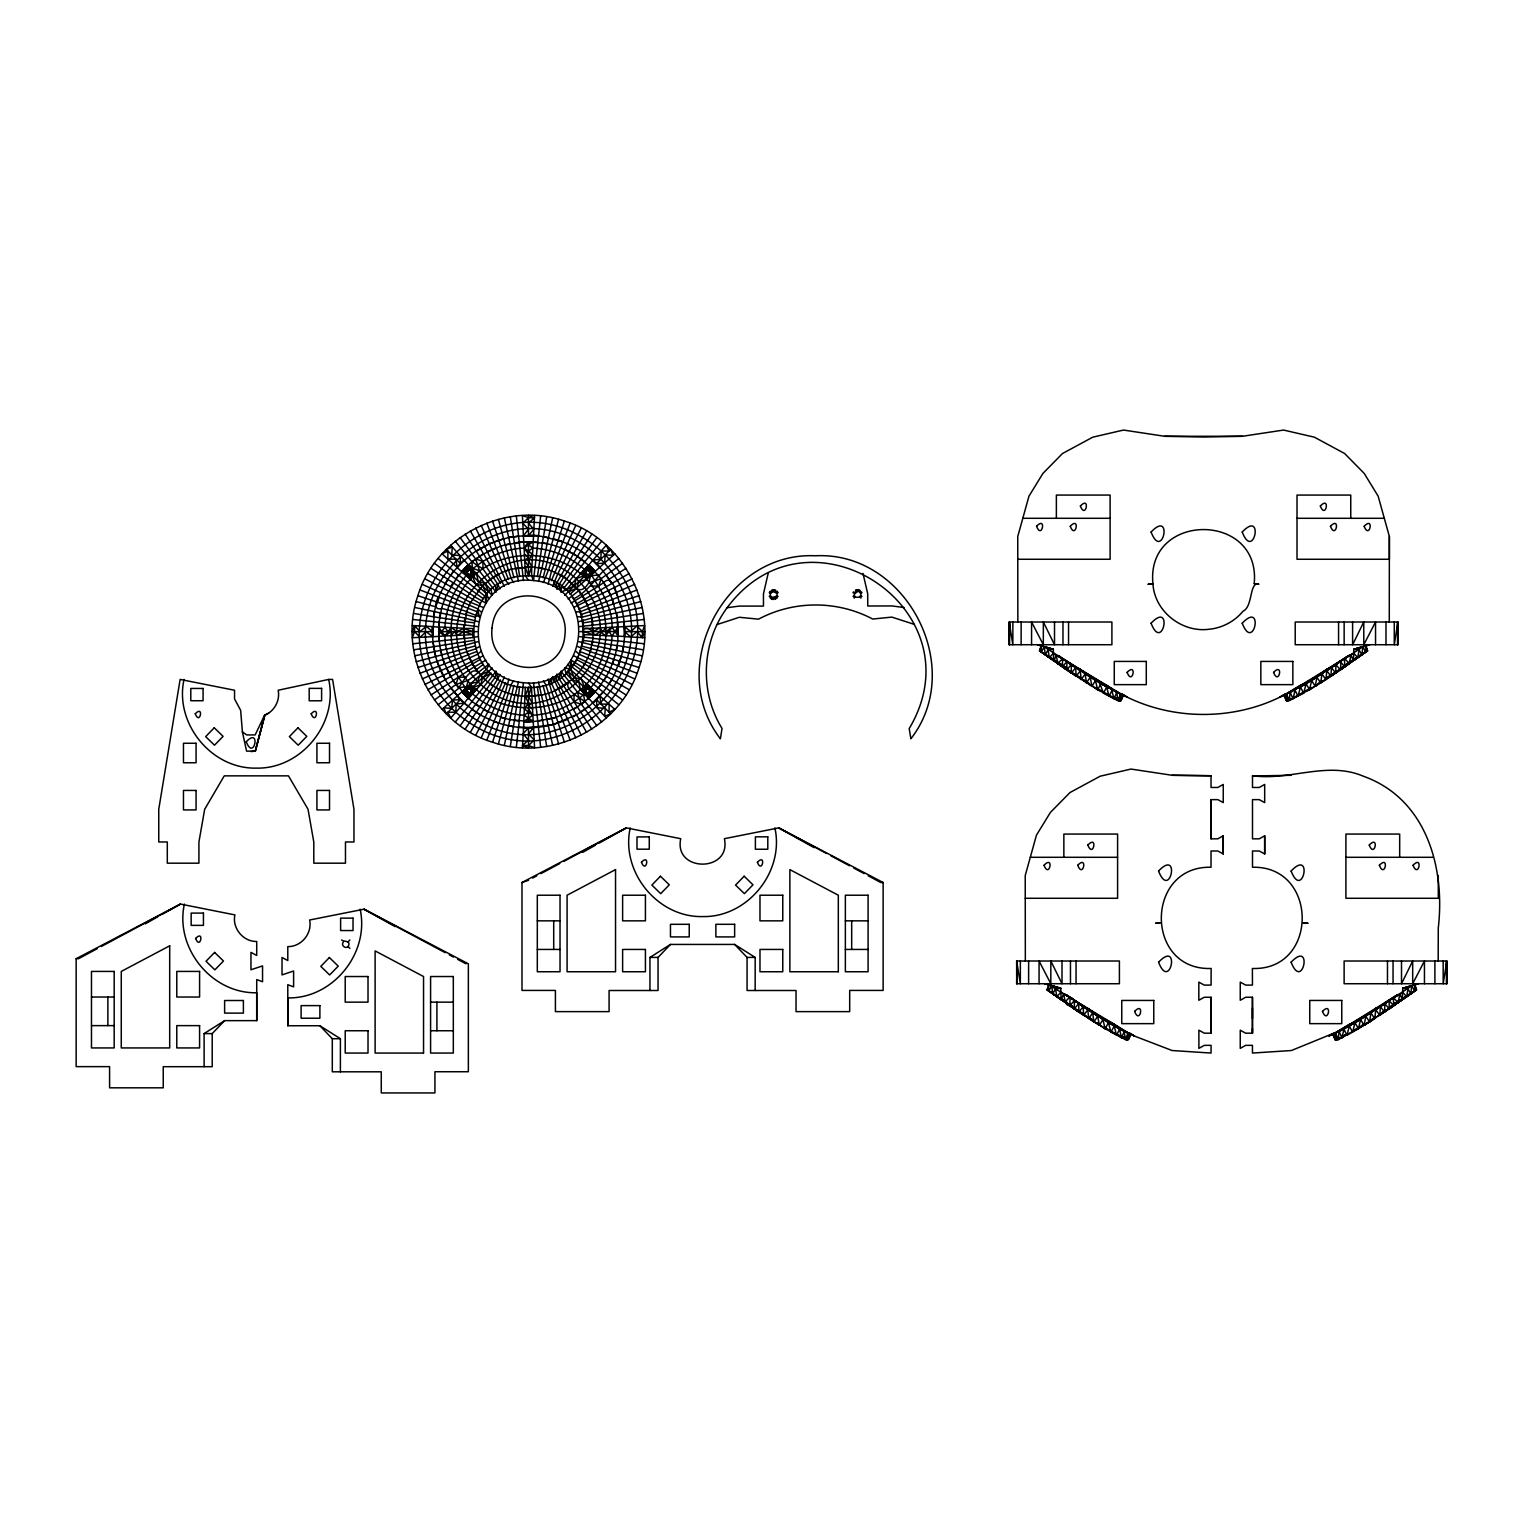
<?xml version="1.0" encoding="UTF-8"?>
<svg xmlns="http://www.w3.org/2000/svg" width="1523" height="1523" viewBox="0 0 1523 1523"><rect width="100%" height="100%" fill="white"/><g stroke="black" fill="none" stroke-linecap="round" stroke-linejoin="round"><path stroke-width="1.5" d="M76.15 958.69L76.15 1066.633L109.58 1066.633L109.599 1087.822L163.247 1087.822L163.247 1066.69L212.211 1066.69L212.211 1033.603L224.623 1020.638L256.721 1020.638L256.721 979.594L262.546 981.764L262.546 965.906L250.952 969.77L250.952 952.37L256.721 955.454L256.721 941.481C243.204 941.804 231.953 928.097 234.904 914.904L180.495 904.072L76.15 958.69L78.549 958.69L97.282 948.658M287.79 1025.74L287.79 984.715L293.615 986.866L293.615 971.008L282.022 974.891L282.022 957.472L287.79 960.575L287.79 946.602C301.326 946.925 312.558 933.218 309.607 920.006L364.016 909.193L468.361 963.812L468.361 1071.735L434.931 1071.735L434.931 1092.943L381.264 1092.943L381.264 1071.811L332.3 1071.811L332.3 1038.724L319.887 1025.74L287.79 1025.74L287.79 997.889C332.852 998.898 369.88 953.036 360.113 909.193M340.391 1071.811L340.41 1038.724L319.887 1025.74M734.657 944.431L747.07 957.415L747.07 990.502L796.034 990.502L796.034 1011.634L849.682 1011.634L849.701 990.426L883.131 990.426L883.131 882.502L778.767 827.884L724.377 838.697C731.706 872.584 673.413 872.584 680.743 838.697L626.334 827.884L521.989 882.502L521.989 990.426L555.419 990.426L555.419 1011.634L609.086 1011.634L609.086 990.502L658.05 990.502L658.05 957.415L670.463 944.431L734.657 944.431L755.18 957.415L755.161 990.502M523.455 682.704C456.786 677.468 467.104 572.705 533.507 580.549C600.195 585.803 589.877 690.566 523.455 682.704L521.894 696.201L515.002 695.097L509.786 719.598L528.5 721.483L528.5 687.482C455.815 689.196 455.624 574.095 528.481 575.884C601.338 574.114 601.185 689.1 528.5 687.482M513.974 577.674L511.652 569.145L531.698 566.784L531.622 575.961L533.507 580.549L537.886 542.207L523.779 541.826L525.054 567.013L528.481 575.884L528.481 541.712L547.176 543.673L541.979 568.155L548.527 569.926L564.405 521.056C623.973 538.78 659.726 608.953 639.051 667.55C621.327 727.118 551.174 762.871 492.557 742.196C433.008 724.472 397.236 654.319 417.911 595.702C435.635 536.153 505.807 500.382 564.405 521.056M1012.852 622.012L1012.852 644.724L1009.178 622.012L1111.904 622.012L1111.904 644.724L1009.178 644.724L1009.178 622.012M1020.353 961.013L1020.334 983.725L1016.66 961.013L1119.405 961.013L1119.405 983.725L1016.679 983.725L1016.66 961.013M1021.133 644.724L1021.152 622.012M1028.615 983.725L1028.634 961.013M1031.566 644.724L1031.585 622.012L1043.331 644.724L1043.35 622.012L1054.506 644.724L1054.525 622.012M1039.067 983.725L1039.067 961.013L1050.813 983.725L1050.832 961.013L1062.007 983.725L1062.007 961.013M1211.052 1018.582L1211.071 997.26L1204.217 997.26L1198.829 1000.287L1198.829 982.107L1204.217 985.095L1211.071 985.095L1211.147 968.476C1144.554 970.76 1144.934 865.616 1211.032 867.253L1211.032 850.995L1217.848 850.995L1223.255 853.984L1223.255 835.803L1217.848 838.83L1211.032 838.83L1211.032 799.632L1217.848 799.632L1223.255 802.602L1223.255 784.44L1217.848 787.467L1211.032 787.467L1211.032 775.74L1172.12 775.283L1131.018 769.058L1100.196 776.197L1069.965 792.55L1050.375 812.463L1036.44 835.194L1025.226 875.535L1025.341 961.013M1211.032 775.74L1172.12 775.283M1438.188 961.013L1438.283 927.907C1445.346 867.158 1426.137 798.604 1363.313 776.197C1327.047 760.739 1289.943 781.013 1252.496 775.74L1252.496 787.467L1259.274 787.467L1264.68 784.44L1264.68 802.602L1259.274 799.632L1252.496 799.632L1252.496 838.83L1259.274 838.83L1264.68 835.803L1264.68 853.984L1259.274 850.995L1252.496 850.995L1252.496 867.253C1318.594 865.597 1318.956 970.779 1252.382 968.476L1252.458 985.095L1245.643 985.095L1240.255 982.126L1240.255 1000.287L1245.643 997.26L1252.458 997.26L1252.477 1007.807L1252.439 1033.184L1245.643 1033.184L1240.255 1030.195L1240.255 1048.376L1245.643 1045.349L1252.439 1045.349L1252.477 1053.059L1291.39 1050.527L1333.558 1033.317L1336.242 1040.171L1338.317 1039.543L1369.596 1021.933L1401.198 1000.325L1390.823 1006.722L1395.201 1003.01L1393.678 1003.924M1344.143 644.724L1344.143 622.012M1017.84 622.012L1017.745 536.534L1028.958 496.193L1042.893 473.463L1062.483 453.53L1092.714 437.196L1123.517 430.057L1164.638 436.282L1203.57 437.006L1242.482 436.282L1283.603 430.057L1314.406 437.196L1344.657 453.53L1364.246 473.463L1378.163 496.193L1389.376 536.534L1389.281 622.012M1393.05 983.725L1393.05 961.013M1397.524 644.724L1397.543 622.012L1397.943 644.724L1295.216 644.724L1295.216 622.012L1397.943 622.012L1397.943 644.724M1446.431 983.725L1446.45 961.013L1446.85 983.725L1344.124 983.725L1344.124 961.013L1446.85 961.013L1446.85 983.725M1211.052 1028.672L1211.071 997.26M1252.477 1028.482L1252.439 1033.184L1252.477 1007.807M525.359 687.292L523.779 721.426C527.567 724.739 575.77 712.669 547.233 719.408M435.559 606.935C445.801 582.548 427.202 611.999 441.575 608.534L442.965 603.85L466.78 611.58L463.601 631.645L457.414 635.358L438.681 636.328L439.005 622.412L441.632 608.362L474.643 617.005M613.826 603.793L612.246 599.358L617.31 617.557L617.919 641.031L593.018 638.404L591.762 618.091L578.816 621.612M1068.899 670.234L1054.83 661.306L1066.785 669.892L1066.919 661.572L1044.226 646.78L1037.391 644.724L1053.307 649.293L1053.611 660.62L1097.55 689.71L1119.786 701.17L1123.403 694.926L1122.47 694.317L1119.786 701.17L1103.623 692.089M1009.178 644.724L1009.578 622.012L1009.597 644.724M1016.679 983.725L1017.059 961.013L1017.078 983.725M1303.517 692.089L1287.335 701.17L1284.65 694.317L1283.718 694.926L1287.335 701.17L1309.571 689.71L1335.728 673.052L1335.88 664.599L1362.895 646.78L1369.748 644.724L1353.814 649.293L1353.509 660.62L1340.335 669.892L1335.88 664.599L1306.125 683.808L1279.91 697.153C1232.678 720.208 1174.442 720.208 1127.21 697.153L1123.327 694.907L1121.347 699.628L1123.327 694.907M1401.921 999.945L1410.774 993.758L1407.975 988.922L1402.721 988.294L1414.886 984.848L1416.542 989.874L1378.182 1015.86L1390.213 1007.902L1384.635 1012.072L1384.788 1003.6L1411.802 985.8L1418.655 983.725L1402.721 988.294L1402.416 999.621L1389.243 1008.892L1384.788 1003.6L1355.032 1022.809L1328.818 1036.154L1333.558 1033.317M1254.19 583.728C1261.406 511.519 1145.715 511.519 1152.93 583.728C1154.453 611.427 1182.076 633.016 1209.281 629.227C1222.36 627.952 1234.753 621.308 1243.092 611.161C1253.067 606.763 1249.203 581.12 1258.893 584.223L1254.229 583.785M412.866 643.772L439.233 641.069L438.681 626.924L463.696 628.238L463.563 631.645L463.963 624.849L439.062 622.241L438.871 636.386L412.39 637.718L414.542 631.645L414.694 625.667L412.39 625.553M438.148 704.787L458.785 688.263L453.245 680.648L448.029 684.036C436.682 667.302 431.732 646.685 432.475 626.6L414.694 625.667L412.238 631.645L432.342 631.645L432.646 636.709L434.436 611.637L433.465 616.777L464.401 621.479L465.029 618.148L414.77 607.468M451.055 631.645C451.132 530.118 605.83 530.099 605.926 631.626C605.849 733.134 451.151 733.153 451.055 631.645L444.925 636.005C444.64 657.46 458.214 677.145 468.837 692.984C474.738 691.556 468.627 687.178 465.943 688.548L461.659 691.804L472.073 701.57L455.32 721.978M438.871 636.386L439.062 641.031L472.949 637.547L472.834 628.504L463.639 628.428L465.2 645.162L478.146 641.64M575.77 525.416L564.881 549.422L577.274 556.162L592.066 568.041L595.322 571.449L591.038 574.704C587.954 576.436 582.281 570.839 588.544 570.402C598.463 586.869 612.627 605.64 612.056 627.248L605.811 635.681L599.662 631.626C590.715 640.498 595.569 626.505 584.261 628.599L593.285 628.238L593.285 635.015L618.281 636.328L617.729 622.184M644.591 637.718L642.268 637.585L642.42 631.626L644.591 625.553L593.285 628.238M434.436 563.301L455.682 578.949L468.322 564.805L468.475 570.383L467.142 572.838L468.875 574.552L470.893 573.962L471.159 571.201L467.77 568.726L468.322 564.805C475.062 567.317 474.567 579.578 466.305 575.637C461.526 566.575 475.671 567.698 479.764 571.449L495.927 591.952L498.078 584.756L465.162 534.135M468.437 692.851L468.322 698.448L476.68 689.177L471.292 689.957L476.68 689.177L468.322 698.448L467.047 694.164L468.056 692.641L464.896 695.211L465.943 693.06L467.713 692.375L466.438 693.669L468.322 698.448L470.112 692.851L470.797 694.545L464.325 703.131L456.119 704.007L446.277 713.83L443.821 707.871L461.85 691.842L468.494 698.505L453.073 680.61L474.072 666.96L485.247 679.886L491.053 673.09L482.791 677.564L480.259 675.051L461.659 691.804L468.494 694.774L472.492 693.822C476.547 684.703 463.068 686.511 458.594 688.225C461.755 682.894 471.997 665.437 478.241 672.5L488.826 664.18C487.55 671.814 477.67 673.509 478.165 681.961L470.816 689.234L476.68 689.177L485.247 679.886M552.678 586.374L557.761 573.771C570.858 576.094 577.046 601.585 588.659 582.909L591.628 571.658L588.659 564.805L586.869 570.402L586.184 568.707L592.637 560.121L600.862 559.265C694.64 656.013 552.868 797.785 456.119 704.007C362.341 607.239 504.094 465.467 600.862 559.265L601.109 550.983C493.433 457.033 351.185 615.025 455.872 712.288C563.529 806.219 705.796 648.227 601.109 550.983L609.048 551.059L606.268 545.234L592.828 560.178L588.811 556.866L563.719 588.278M622.545 699.952L606.268 688.149L611.808 679.525L606.401 676.402L598.425 688.034L588.659 698.448L589.23 689.31L586.812 688.834L585.441 690.852L586.431 692.66L588.506 692.87L588.659 698.448L571.906 679.848L578.949 672.271L571.829 666.846L571.163 660.144L603.908 680.61L608.648 672.271L632.064 684.417M488.826 599.072L482.601 585.746L472.187 575.237L470.893 573.962L470.95 579.825L470.169 574.438L470.95 579.825L456.976 567.47L456.119 559.265L447.838 559.017L442.089 553.839L447.914 551.059L460.498 563.643L471.978 553.839L460.155 537.581M472.092 687.939L470.474 688.948L470.95 683.446L468.437 688.758L467.732 687.063L470.95 683.446L478.165 681.961L482.601 677.507L487.836 682.095L495.927 671.3L497.964 678.401L493.338 686.092L487.646 682.057L471.902 701.513L487.836 711.793L475.709 735.209M569.316 581.196L574.361 585.746L586.488 574.304L586.031 579.825L588.544 574.514L589.23 576.208L586.031 579.825L578.816 581.31C512.775 515.383 412.238 615.92 478.165 681.961C544.187 747.869 644.743 647.332 578.816 581.31L576.703 588.221L570.04 594.294M568.155 664.18L574.361 677.507L586.088 689.31L586.031 683.446C598.482 691.404 586.793 699.362 577.217 691.804L561.035 671.3L558.903 678.496L563.834 686.054L551.745 692.204L570.154 740.159M432.342 629.951L432.475 626.6L438.643 627.114M1068.346 1003.79L1046.967 989.874L1048.643 984.848L1055.534 988.922L1060.789 988.294L1044.873 983.725L1060.789 988.294L1061.093 999.621L1105.032 1028.71L1127.287 1040.171L1130.904 1033.946L1129.952 1033.317L1127.287 1040.171L1110.914 1032.118L1109.544 1030.195L1114.208 1032.861M482.601 677.507L480.868 684.512L470.112 688.758L470.95 683.446L468.837 688.624L468.494 686.816M571.163 603.127L598.672 586.05L601.242 578.778L588.468 564.747L592.066 568.041L590.524 569.602L587.707 568.403L584.47 569.45L584.375 574.704L588.487 576.436L588.125 574.628L586.031 579.825L586.869 574.514L576.113 578.74L565.928 590.182L561.035 591.952L558.998 584.87L563.643 577.16L566.632 579.14L596.826 537.581M522.408 747.717L523.969 721.483L533.24 721.255L534.573 747.717L528.5 745.566L522.522 745.413L528.5 740.159L523.131 733.839L528.5 727.785L553.363 724.51L576.608 714.706L572.134 717.295L581.272 735.209M525.092 566.842L531.889 566.842L534.573 515.536M583.119 619.956L583.918 637.661L579.425 654.471L610.628 668.197L615.387 654.719L621.403 656.337L614.15 675.279M1367.635 650.854L1347.855 663.057L1330.95 676.288L1331.426 667.664L1338.222 662.6L1348.731 655.575L1353.985 653.5L1357.755 657.612L1367.635 650.854L1365.979 645.828L1353.814 649.293L1359.068 649.921L1361.867 654.757L1315.244 686.302L1311.608 680.514L1327.713 668.806L1348.731 655.575L1311.608 680.514L1309.571 689.71L1305.059 691.195L1311.417 687.501L1309.571 689.71L1306.125 683.808L1307.914 681.676L1341.401 660.563M1389.452 1007.826L1379.857 1015.289L1380.333 1006.665L1387.129 1001.601L1402.892 992.52L1406.662 996.632L1390.823 1006.722L1395.982 1002.515M495.927 671.3L495.565 676.745L460.155 725.69M561.035 591.952L561.397 586.507L566.632 579.14M1126.639 1038.914L1121.67 1036.097L1121.461 1037.81L1115.769 1033.755L1116.549 1035.24L1119.633 1029.129L1113.066 1023.589L1055.534 988.922L1052.736 993.758L1061.607 999.945L1046.967 989.874M463.696 628.238L457.319 631.645L451.17 627.571L444.925 636.005L441.689 631.645L444.925 627.248C445.877 607.506 454.292 588.316 467.751 573.962M618.11 626.886L612.056 636.005C611.104 655.747 602.689 674.956 589.23 689.31M569.374 681.866C562.292 688.129 579.749 698.353 585.079 701.513C583.366 697.039 581.558 683.58 590.677 687.615L595.36 691.613L588.697 698.276L577.503 706.862L560.769 715.391L569.355 711.565L565.109 713.602L575.77 737.836M184.036 679.429C174.25 723.273 211.297 769.134 256.359 768.125C301.421 769.134 338.449 723.273 328.682 679.429L332.585 679.429L353.964 809.284L353.964 841.972L345.474 841.972L345.474 863.179L313.795 863.179L313.795 842.048L308.046 809.284L288.456 775.854L224.262 775.854L204.672 809.284L198.923 842.048L198.923 863.179L167.302 863.179L167.302 841.972L158.754 841.972L158.754 809.284L180.133 679.429L234.542 690.243L234.542 698.924L240.634 710.327L242.404 731.897L246.574 751.144L255.312 751.144L264.869 715.144C274.445 711.26 280.27 700.371 278.176 690.243L328.682 679.429M184.397 904.072C174.631 947.915 211.659 993.777 256.721 992.768L256.721 1020.638M630.236 827.884C620.451 871.727 657.479 917.588 702.56 916.579C747.622 917.588 784.65 871.727 774.883 827.884M1335.728 673.052L1352.291 661.306L1335.728 673.052L1331.426 667.664L1338.622 662.524L1333.406 665.684L1326.8 670.786L1325.924 679.582L1320.688 682.932L1316.881 677.221L1327.713 668.806L1333.958 665.798M1384.635 1012.072L1380.333 1006.665L1387.529 1001.525L1355.032 1022.809L1358.478 1028.71L1374.831 1018.582L1375.707 1009.806L1393.583 997.394L1360.515 1019.515L1358.478 1028.71L1346.96 1035.24L1343.895 1029.129L1344.657 1027.701L1397.638 994.576L1393.355 997.584L1393.716 1005.789L1389.243 1008.892L1389.128 1000.592L1390.309 999.564M558.903 678.496L556.999 674.308L556.409 680.019L586.622 732.316M1284.65 694.317L1279.91 697.153L1283.794 694.907L1286.326 700.847L1284.803 694.774L1313.987 678.097L1306.125 683.808L1303.688 693.098L1289.41 700.542L1290.076 691.861L1327.713 668.806L1319.794 674.613M1345.19 1034.65L1338.317 1039.543L1338.984 1030.881L1382.865 1004.799M537.695 542.15L538.361 535.963C534.611 533.202 488.502 540.341 518.391 536.191M514.603 720.493L519.267 721.102L516.335 747.241M519.096 721.064L521.704 696.163L538.685 695.535L537.295 686.797M534.44 517.839L528.481 515.364L528.481 535.487L533.85 529.414L528.481 523.093L534.44 517.839L528.481 517.687L522.808 523.246L528.481 529.281L523.417 535.791L538.533 536.001L540.646 516.011M1122.47 694.317L1127.21 697.153L1100.996 683.808L1062.464 658.393L1120.509 694.298L1119.786 701.17L1116.054 698.448M1069.774 1004.247L1072.687 1006.722L1056.848 996.632L1060.617 992.52L1065.872 994.576L1100.634 1017.097L1113.066 1023.589L1127.991 1033.298L1127.287 1040.171L1121.67 1036.097M508.853 679.049L505.427 692.261L486.827 740.159M548.128 584.223L551.554 571.011L560.711 547.671L551.573 544.72L558.579 519.343M498.402 743.928L511.69 694.298L518.524 695.764L519.571 686.683M537.41 576.57L543.349 536.61L562.939 541.864L570.154 523.093M528.5 721.483L533.24 721.255L524.102 715.201C505.122 714.23 486.599 706.558 472.492 693.822L471.083 692.032L472.968 692.356L471.407 691.233L473.177 691.594L476.68 689.177L471.445 690.795L473.177 691.594M483.229 607.449L470.626 602.366L482.601 585.746L496.041 575.447L483.533 553.744L471.902 561.74L461.621 571.639L464.896 568.041L467.751 570.858L468.322 564.805L470.874 568.726L470.169 570.383L471.559 569.088L470.55 570.592C485.513 557.856 504.17 548.813 524.102 548.071L528.481 544.834L532.86 548.071C551.84 549.041 570.364 556.714 584.47 569.45L576.113 578.74L574.361 585.746M1353.814 649.293L1362.895 646.78L1361.867 654.757L1341.915 667.721L1344.828 665.246M1402.721 988.294L1411.802 985.8L1410.774 993.758L1398.095 1002.686L1393.355 997.584L1399.904 994.005L1402.416 999.621L1416.542 989.874M639.051 667.55L590.201 651.673L593.056 638.232L579.559 636.652M582.338 646.247L615.349 654.909L617.957 640.84L644.115 643.772M640.783 661.724L621.365 656.508C626.258 638.442 625.553 619.176 619.747 601.871L581.615 614.321M474.015 596.483L485.818 603.127L487.036 594.198L461.659 571.468L466.457 569.583L467.466 571.201L465.943 570.192L461.659 571.468L465.562 573.943L467.466 573.619L465.943 574.628M571.163 660.144L569.945 669.073L565.814 673.185L571.944 679.658L554.924 690.719L565.109 713.602M1320.688 682.932L1321.945 673.985L1325.924 679.582L1338.336 671.129M1365.788 1016.241L1369.596 1021.933L1370.852 1012.985L1376.621 1007.807L1365.788 1016.241L1364.151 1025.303L1376.316 1016.983M510.3 746.46L518.334 695.706L511.69 694.298M546.681 516.811L543.521 536.667L548.47 537.581L552.659 517.915M1397.943 622.012L1394.268 644.724L1394.268 622.012M1446.85 961.013L1443.176 983.725L1443.176 961.013M515.174 695.135L518.467 681.961M1362.971 653.538L1366.378 651.444L1353.014 660.944L1357.755 657.612L1359.068 649.921M1406.662 996.632L1407.975 988.922M1316.881 677.221L1315.244 686.302L1321.241 681.314M473.425 622.717L464.363 621.67L465.029 618.148L478.146 621.612M642.211 655.804L591.952 645.124L592.618 641.602L583.537 640.555M643.315 649.807L617.348 645.505L616.491 650.131M622.545 651.616L623.497 646.494M439.614 617.748L440.528 612.931M591.952 645.124L592.618 641.602M1117.044 691.861L1113.979 698.79L1103.433 693.098L1099.206 681.676L1068.499 662.524L1095.513 680.514L1097.55 689.71L1102.062 691.195L1095.703 687.501L1097.55 689.71L1100.996 683.808L1122.318 694.774L1120.795 700.847L1115.845 698.029M1124.526 1030.881L1121.461 1037.81L1119.633 1029.129L1092.657 1012.985L1065.872 994.576L1102.995 1019.515L1105.032 1028.71L1108.497 1022.809L1106.688 1020.677L1075.98 1001.525L1078.722 1003.6L1078.874 1012.072L1099.378 1025.303L1102.995 1019.515L1100.634 1017.097L1108.497 1022.809L1134.692 1036.154L1172.12 1050.527L1211.052 1053.059L1211.09 1045.349L1204.293 1045.349L1198.887 1048.376L1198.887 1030.195L1204.293 1033.184L1211.09 1033.184L1211.052 1007.807M858.115 591.343C845.417 598.234 868.148 600.843 858.42 589.725M470.95 683.446L469.693 688.624L470.797 687.063M586.031 579.825L587.288 574.628L586.184 576.208M773.056 597.835L772.732 599.434L771 598.691C766.221 584.661 786.23 596.007 771.894 597.34M774.312 591.419L774.617 589.839M468.532 576.322L469.312 574.59L470.95 579.825L468.532 576.322L468.875 574.552L467.77 576.094L468.475 574.438M588.449 686.93L587.65 688.663L586.031 683.446L588.449 686.93L588.087 688.701L589.211 687.159L588.506 688.834M1344.676 658.393L1349.188 663.685L1350.996 655.004L1344.447 658.583L1344.809 666.769L1340.335 669.892L1341.135 660.887M1398.095 1002.686L1399.904 994.005M504.322 745.337L508.492 725.671C528.253 730.05 549.213 727.442 567.641 719.275M1294.988 690.128L1293.141 698.79L1290.228 692.622L1307.914 681.676L1295.749 688.701L1294.988 690.128L1298.053 696.22L1298.852 694.755M1343.895 1029.129L1342.049 1037.81L1345.856 1035.107M509.786 719.598L508.682 725.729L513.441 726.604M513.879 685.464L511.88 694.355L505.236 692.204M543.102 577.788L551.573 544.72M768.144 573.486L763.461 593.856L763.461 606.097L739.169 606.097L727.137 607.715C701.494 642.173 699.324 691.975 722.035 728.451L720.379 738.788C665.018 667.264 725.1 551.383 815.528 555.781C906.014 551.136 966.572 667.264 910.887 738.769L909.193 728.603C979.936 609.79 809.322 496.765 727.137 607.715M469.312 576.398L469.75 574.552L470.112 576.322M587.65 686.854L587.231 688.701L586.869 686.93M434.398 611.827L435.616 606.744L416.198 601.547M1113.066 1023.589L1129.799 1033.774L1128.296 1039.847L1130.904 1033.946L1134.692 1036.154L1129.952 1033.317M485.818 603.127L485.152 596.407L458.594 575.047L446.296 595.246L440.604 592.714L447.857 579.273L430.99 568.307M450.561 586.85L453.073 582.662L474.072 596.293M487.607 581.386L490.349 579.14L482.981 568.993L471.902 561.74L455.32 541.274M470.874 568.726L469.75 570.268L468.322 564.805L464.896 568.041L468.094 570.592L467.77 568.726M466.78 611.58L465.771 615.025M463.963 624.849L477.422 626.6M481.078 611.999L477.556 608.781L446.334 595.055L442.907 604.022L417.911 595.702M470.626 602.366L424.898 578.854M483.533 553.744L471.844 561.93L472.682 570.192L471.159 571.201L473.063 570.878L476.68 574.095L478.165 581.31L485.076 583.404L491.148 590.067L492.196 595.341L482.563 585.936L485.076 583.404L450.694 545.234M504.303 586.374L475.709 528.043M489.378 543.787L476.071 551.174L489.378 543.787L503.599 538.761L498.402 519.343M478.013 590.981L480.259 588.221M470.36 530.956L483.476 553.934L500.705 546.11M503.599 538.761L505.16 544.948L523.779 541.826L514.431 542.816M505.16 544.948L509.786 543.673M492.557 521.056L511.176 578.512L513.594 582.528M511.652 569.145L505.217 544.777L500.648 546.281M518.467 581.291L504.322 517.915M538.685 695.535L546.681 746.46M552.659 745.337L538.495 681.961M558.579 743.928L543.007 685.578M564.405 742.196L545.786 684.76L543.387 680.743M569.316 711.755L552.678 676.897L551.231 682.666L554.924 690.719M618.833 704.787L578.949 672.271M606.268 688.149L573.6 664.542M573.486 709.318L577.503 706.862M614.055 659.231L612.436 663.857L580.53 651.787M590.201 651.673L591.21 648.246M585.079 701.513L601.642 721.978M595.36 691.613L588.659 698.448L580.301 689.177L578.816 681.961L571.906 679.848L574.361 677.507L581.367 679.239L585.613 690.014L580.301 689.177L585.613 691.689L583.918 692.375L585.803 692.07L584.47 693.822C570.383 706.558 551.84 714.23 532.879 715.201L523.779 721.426M580.91 712.079L589.039 706.177L576.57 714.896M592.828 703.074L603.26 691.956L592.828 703.074L606.268 718.018M606.401 676.402L584.68 664.066L587.802 657.841M637.014 673.28L618.243 666.084L621.403 656.337M440.604 592.714L422.29 584.356M447.857 579.273L445.173 583.747M453.759 571.125L450.656 575.294L453.759 571.125L438.148 558.465M453.073 582.662L447.8 579.444L450.694 575.123M471.978 553.839L467.923 557.094M489.34 543.978L498.783 540.189M508.853 584.223L505.75 580.587L481.192 525.416M508.435 579.482L496.27 547.671L487.665 551.497M537.886 721.064L542.607 720.265M551.745 692.204L548.128 679.049M572.134 717.295L569.355 711.565M573.752 655.823L608.648 672.271M625.991 694.945L609.124 683.998L611.808 679.525M250.914 751.581L255.255 751.144L264.621 715.144L268.714 713.088M255.312 751.144L264.869 715.144M1298.053 696.22L1300.433 687.101L1306.125 683.808M1346.96 1035.24L1349.34 1026.102L1356.822 1020.677L1333.729 1033.774L1335.233 1039.847L1340.012 1038.077M1369.596 1021.933L1375.478 1016.564L1364.151 1025.303L1360.515 1019.515L1362.895 1017.097L1355.032 1022.809L1352.595 1032.118L1349.34 1026.102L1339.136 1031.623L1342.049 1037.81L1341.839 1036.097M433.465 616.777L413.666 613.445M458.594 575.047L453.721 571.296L464.153 560.178L456.976 567.47L460.498 563.643L460.003 555.571L451.741 554.886L452.255 546.947L446.277 549.422L447.914 551.059L447.838 559.017L457.033 567.298M479.764 571.449L475.633 558.884L471.921 554.029L476.128 550.983M574 694.279L574.057 701.817L581.348 704.388L585.118 701.322M598.425 688.034L601.28 684.303M437.044 601.928L438.719 597.168M439.062 622.241L412.866 619.48M455.682 578.949L483.362 598.71M466.305 687.615L468.056 688.948L467.732 687.063L465.943 688.548L467.256 689.957L465.581 689.253L461.659 691.804L467.447 692.032L465.943 693.06L465.276 690.795L468.303 680.362L478.241 672.5M548.527 569.926L543.387 582.528M504.303 676.897L499.22 689.481L496.041 687.825L480.602 714.953L471.978 709.413M1366.835 648.627L1365.826 652.053L1350.178 662.258M1415.743 987.627L1414.734 991.054L1401.369 999.259M1039.486 650.854L1052.907 659.726L1039.486 650.854L1041.142 645.828L1053.307 649.293L1048.052 649.921L1045.254 654.757L1071.392 673.052L1075.695 667.664L1080.321 670.786L1081.197 679.582L1074.438 674.004L1080.549 677.564L1076.171 676.288L1056.943 662.676M492.557 742.196L498.783 723.082L503.789 724.548M500.705 717.162L505.389 718.532L500.705 717.162L511.081 684.646L513.594 680.743M498.954 723.12L494.023 721.388L498.954 723.12L500.877 717.2L483.705 709.547M618.243 666.084L619.975 661.153M434.436 699.971L455.929 684.531L458.309 677.202L465.848 677.145M528.481 575.884L531.698 566.784L545.272 568.955M589.058 654.871L590.239 651.501L577.598 646.533M585.079 561.74L573.448 553.744L560.521 547.633L562.939 541.864L553.363 538.761M481.211 737.836L505.636 682.551M551.326 580.701L564.881 549.422M588.544 570.402L588.659 564.805L580.301 574.095L586.165 574.019L584.889 575.332M858.725 591.533L859.334 590.01M771.837 599.148L772.447 597.644M774.902 591.609L775.512 590.105L775.474 591.914M438.681 597.359L440.642 592.523M469.217 605.24L466.723 611.77L479.383 616.739L477.556 608.781M587.764 658.012L589.115 654.7M642.268 637.585L637.014 631.626L630.693 636.976L624.639 631.626L624.506 636.652L642.268 637.585L644.743 631.626L624.639 631.626L623.935 621.536M589.211 694.545L588.887 692.66L592.066 695.211L589.23 692.394L588.659 698.448L586.108 694.545L586.812 692.87L584.47 693.822M538.495 581.291L541.979 568.155L538.628 567.546M1120.795 700.847L1123.403 694.926M1347.436 664.009L1361.257 654.566L1341.915 667.721L1345.361 664.904M470.055 686.816L469.274 688.586L469.274 686.74M586.926 576.436L587.707 574.685L587.707 576.513M553.858 681.409L556.999 674.308M1052.907 659.973L1049.366 657.612L1053.135 653.5L1105.584 684.589L1111.371 688.701L1113.979 698.79L1117.711 700.542L1120.509 694.298M1118.32 1034.65L1125.192 1039.543L1127.991 1033.298L1129.799 1033.774M1072.744 673.014L1069.355 671.015L1076.171 676.288L1075.695 667.664L1066.919 661.572L1062.312 666.769L1057.704 663.495L1062.673 658.583L1058.39 655.575L1071.24 664.599L1071.392 673.052L1062.312 666.769L1062.673 658.583L1056.124 655.004L1054.106 660.944L1041.294 652.053L1040.285 648.627M1080.664 1004.799L1083.177 1006.665L1078.874 1012.072L1069.793 1005.789L1070.155 997.584L1063.625 994.005L1061.093 999.621L1048.243 990.464L1053.345 993.586M264.621 715.144L255.16 734.924L246.65 734.924L242.404 731.897M469.16 605.431L470.683 602.175M608.61 672.443L610.685 668.026L634.691 678.915M497.964 678.401L499.982 674.308M553.953 581.957L556.999 588.963L558.998 584.87M1402.207 999.621L1415.286 990.464L1397.162 1002.496M1108.287 694.755L1109.068 696.22L1112.152 690.128M581.272 528.043L557.761 573.771M473.729 686.378L471.083 689.557M583.233 576.874L585.879 573.695M500.458 679.924L496.041 687.825M614.207 675.089L611.751 679.696L629.17 689.748M1103.433 693.098L1106.688 687.101L1099.206 681.676L1116.892 692.622L1117.711 700.542M1053.307 649.293L1044.226 646.78L1041.294 652.053L1041.142 645.828L1047.881 647.77M1060.789 988.294L1051.708 985.8L1048.795 991.054L1063.378 1000.611L1061.322 999.297M618.833 558.465L603.203 571.125C594.046 580.701 586.507 592.409 573.714 598.825M470.36 732.316L480.411 714.896L485.018 717.352M586.622 530.956L556.523 583.347L556.999 588.963M578.169 657.098L571.829 666.846M548.527 683.789L552.678 676.897M582.909 666.96L584.68 664.066M1087.327 674.613L1079.407 668.806L1090.24 677.221L1086.432 682.932L1083.424 680.229L1091.877 686.302L1095.513 680.514L1093.133 678.097L1100.996 683.808M465.162 729.136L476.128 712.269L480.602 714.953M591.8 534.135L563.815 577.217L554.696 572.305M475.804 704.426L479.688 707.091L476.299 712.307L464.153 703.074L450.694 688.149M859.277 591.838L860.171 590.467M1076.38 1009.235L1093.914 1021.933L1097.721 1016.241L1086.889 1007.807L1094.809 1013.614M468.094 574.228L466.305 575.637M588.887 689.024L590.677 687.615M528.481 554.201L524.102 548.071L528.481 541.712L523.741 542.017L522.408 515.536L528.481 517.687M580.986 669.758L584.718 663.895L576.779 659.668M467.732 694.545L468.837 692.984L468.322 698.448L469.274 693.022M589.23 568.707L588.125 570.287L588.659 564.805L584.375 570.211L585.879 571.22L584.013 570.916L585.555 572.02L583.785 571.658L580.301 574.095L585.689 573.314L580.301 574.095L585.517 572.458L583.785 571.658M1081.197 679.582L1085.176 673.985L1086.432 682.932M586.108 694.545L587.231 692.984L588.659 698.448L587.65 693.041M451.17 635.681L454.197 631.645L457.414 635.358L472.72 634.653L463.792 631.645L464.134 638.461M605.811 627.571L602.784 631.626L599.548 627.914L593.361 631.626L593.323 634.844L584.147 634.767M1076.171 676.288L1080.321 670.786M1065.434 1002.305L1083.672 1015.289L1087.803 1009.806L1075.98 1001.525M578.911 672.462L581.024 669.587M603.203 692.127L606.325 687.958M1346.77 664.447L1348.255 663.495M533.507 727.651L528.5 733.972L534.173 740.007L528.5 745.566M588.811 556.866L601.642 541.274M588.487 576.436L591.038 574.704L589.725 573.314L591.4 574.019L595.322 571.449L589.249 570.897L590.524 569.602L588.925 570.611L589.934 569.088L588.659 564.805L587.707 570.23M343.494 941.88C340.162 945.021 346.007 949.952 348.462 946.011C351.204 940.072 343.227 941.995 341.609 939.977M1349.188 663.685L1344.809 666.769L1340.221 661.572L1337.556 663.381M1066.785 669.892L1071.24 664.599L1075.695 667.664L1073.163 665.798M1078.722 1003.6L1074.267 1008.892L1064.425 1001.677L1078.874 1012.072L1074.267 1008.892L1074.4 1000.592C1070.441 992.825 1060.579 1004.171 1069.793 1005.789L1074.4 1000.592L1077.066 1002.381L1083.177 1006.665L1083.672 1015.289M1054.658 660.259L1057.952 662.905M1058.333 997.337L1062.14 999.259L1055.401 995.452L1061.322 999.621M1060.827 664.009L1058.885 663.495L1067.966 669.911M1066.367 1002.496L1060.674 998.346M464.153 703.074L450.694 718.018L447.914 712.193L455.872 712.288L456.119 704.007L460.498 699.609L447.857 683.998L430.99 694.945M1345.951 665.151L1342.049 668.635M1394.763 1004.152L1396.344 1003.01M1351.244 661.61L1356.27 658.336M1399.085 1001.258L1402.835 998.346M482.791 677.564L492.196 667.912M564.766 595.341L574.19 585.708L580.967 593.494L587.764 605.24L610.628 595.055L603.717 582.605C614.188 571.772 617.291 601.09 621.365 606.744L640.783 601.547M1350.996 655.004L1353.509 660.62L1359.22 656.451L1356.212 658.507M855.222 596.883L854.079 598.044L854.822 596.388M348.044 941.88L349.928 939.977M771.399 596.94L770.276 598.082L771 596.445M775.949 592.314L777.092 591.171M470.893 570.858L472.187 569.583M584.794 693.669L586.088 692.394M589.001 706.348L599.986 695.783L600.862 704.007L609.143 704.254L609.048 712.193L610.685 713.83L604.726 716.305L605.24 708.366L596.483 699.628L596.978 707.681L605.24 708.366L609.048 712.193L614.873 709.413L569.945 669.073L564.766 667.912L565.814 673.185M442.089 709.413L443.821 707.871L451.741 708.366L452.426 700.123L460.498 699.609L468.151 706.405M568.041 592.18L576.513 588.164L595.322 571.449L589.515 571.22L592.066 568.041L595.131 571.411L614.873 553.839M481.078 651.273L477.461 654.376L422.29 678.915M1387.244 1010.13L1381.589 1013.023L1385.149 1009.958M568.155 599.072L578.721 590.753L584.489 599.148L590.201 611.58M1398.323 1002.324L1400.151 1000.992M1390.956 1007.636L1395.277 1003.219M476.185 669.815L483.267 664.428M1394.668 1005.066L1393.716 1005.789L1389.128 1000.592L1386.463 1002.381M1346.77 664.789L1332.682 674.004L1343.172 667.759M1395.677 1003.809L1390.823 1006.722L1395.677 1003.448M1349.416 663.324L1351.244 661.991M1339.973 1037.449L1336.242 1040.171L1335.519 1033.298L1338.984 1030.881M606.173 586.622L601.052 578.721L622.545 563.301M1309.571 689.71L1321.697 681.428M1355.032 659.421L1357.755 657.612M1360.325 1026.502L1363.751 1024.046M1403.939 998.422L1408.128 995.452L1396.762 1002.058L1398.076 1001.906M487.646 581.196L499.03 573.809M605.926 631.626L612.056 627.248L618.281 636.328M557.989 689.253L569.316 682.057M1287.335 701.17L1286.611 694.298L1290.076 691.861M1347.436 664.39L1344.961 666.122L1346.027 665.722M1396.344 1003.39L1393.869 1005.123L1394.935 1004.742M1356.517 658.374L1353.3 660.62M1336.813 663.647L1325.181 671.338M1385.721 1002.648L1374.089 1010.339M524.102 548.071L528.481 551.079L532.86 548.071M524.102 715.201L528.5 712.193L532.879 715.201L533.183 721.426M1390.213 1007.902L1378.182 1015.86M860.171 592.733L861.523 591.819M1381.589 1013.023L1385.283 1010.491M478.07 672.462L474.262 667.017L485.818 660.144M776.349 592.809L777.682 591.914M1395.182 1003.79L1390.823 1006.722L1394.859 1004.038M1410.165 993.586L1401.693 999.621M1352.291 660.963L1353.3 660.297M591.038 688.624L589.496 689.633L591.4 689.329L595.322 691.804L590.524 693.669L589.496 692.07L591.038 693.06L595.322 691.804L589.706 690.014L591.4 689.329M625.991 568.307L609.124 579.273L603.032 571.068M528.481 544.834L533.183 541.826L523.741 542.017M490.349 579.14L502.095 572.362M563.872 685.864L566.632 684.113M204.12 1066.69L204.101 1033.603L224.623 1020.638M649.959 990.502L649.94 957.415L670.463 944.431M1350.178 662.676L1348.255 663.895M1399.085 1001.677L1397.162 1002.895M1400.151 1000.611L1401.198 999.964M1284.803 694.774L1301.537 684.589M1333.729 1033.774L1350.444 1023.589M1396.762 1002.058L1399.846 1000.192M479.383 646.533L475.366 648.931L417.93 667.55M480.088 659.554L427.811 689.748M576.874 603.698L629.17 573.505M1326.571 677.564L1330.645 675.203M1353.966 1030.195L1358.744 1027.435M1344.657 1027.701L1355.032 1022.809M145.256 923.833L157.688 916.846M161.838 914.523L180.495 904.072L101.451 946.43M582.795 852.29L595.246 845.303M599.377 842.981L626.334 827.884L563.929 861.314M1341.896 1037.03L1345.799 1034.84M574.19 585.708L565.928 590.182L561.397 586.507M774.312 597.835L775.512 599.148L775.474 597.34M528.557 880.275L521.989 882.502M532.707 878.029L536.877 875.801M541.027 873.574L559.76 863.541M424.898 684.417L483.229 655.823M632.064 578.854L573.752 607.449M496.041 575.447L498.992 574M480.449 675.089L488.94 671.072M579.521 608.895L587.764 605.24M612.436 599.415L608.419 590.753L610.456 594.998L634.691 584.337M853.013 596.445L854.517 595.817M860.457 593.304L861.961 592.656M591.4 570.916L589.725 571.62L595.322 571.449L589.858 572.895L591.4 574.019M465.581 692.356L467.256 691.651L461.659 691.804L467.123 690.376L465.581 689.253M769.229 596.502L770.695 595.874M776.654 593.38L778.12 592.752M502.057 572.534L508.435 569.926M465.562 573.943L467.275 573.238L461.659 571.468L467.275 571.563M590.677 575.637L589.23 576.208L588.925 574.304L589.934 575.827L598.368 575.047M419.948 673.299L444.716 663.895L442.965 659.421L444.526 663.857L476.337 651.673M637.014 589.972L580.644 611.58L575.903 611.999M505.198 571.239L511.69 568.955M548.527 693.346L551.783 692.013M556.276 717.162L560.769 715.391M1295.749 688.701L1300.433 687.101L1303.688 693.098M455.739 684.474L468.303 680.362M717.086 624.544L739.34 617.272L758.53 619.157C793.902 600.271 837.269 600.271 872.679 619.042L891.869 617.101L914.162 624.335M639.051 595.702L619.747 601.871M588.659 582.909L601.052 578.721M545.272 694.298L548.585 693.155M498.725 540.36L508.492 537.581M1368.701 1013.614L1370.852 1012.985L1374.831 1018.582M1359.239 647.77L1365.979 645.828L1365.826 652.053L1362.895 646.78M1408.147 986.771L1414.886 984.848L1414.734 991.054L1411.802 985.8M416.198 661.724L474.529 646.133M577.598 616.739L582.433 617.12L621.365 606.744M541.979 695.097L545.329 694.126M414.77 655.804L465.2 645.162M642.211 607.468L591.762 618.091M583.785 573.257L585.555 572.895L583.709 572.458M589.858 572.02L591.628 571.658M472.949 637.547L477.422 636.652M579.559 626.6L644.115 619.48M465.353 691.594L467.123 691.233M473.177 690.014L471.407 690.376L473.253 690.795M465.334 573.2L467.142 572.838M589.839 690.414L591.628 690.071M482.601 585.746L475.595 584.013L471.368 573.238L476.68 574.095L473.291 571.639L471.502 571.982L476.68 574.095L471.159 573.619L472.187 575.237M583.671 691.632L585.479 691.271L580.301 689.177L585.803 689.633L584.794 688.015M514.945 568.346L531.889 566.842L528.481 560.464L532.536 554.296L528.481 551.079M542.017 694.907L528.5 696.335L531.508 687.406L528.5 682.951M413.666 649.807L439.861 645.752L439.233 641.069M473.329 640.441L439.671 645.695L441.803 654.947L440.718 650.378M583.652 622.812L643.315 613.445M589.706 691.689L595.322 691.804L589.877 690.852M1155.71 923.243L1160.431 922.729L1155.671 923.281M1081.558 679.106L1059.684 664.39M618.224 631.512L579.806 631.626M523.417 535.791L533.507 535.601M518.62 727.309L533.564 727.461M1252.496 776.007L1291.39 775.283M1164.638 436.282L1242.482 436.282M591.133 586.108L598.672 586.05L603.717 582.605M1022.809 518.296L1110.115 518.296M1297.006 518.296L1384.312 518.296M1017.745 559.265L1110.115 559.265L1110.115 495.07L1056.372 495.07L1056.372 518.296M467.104 572.401L461.659 571.468L467.142 571.982L465.562 570.878M473.367 572.401L471.54 572.401L476.68 574.095M589.896 572.458L595.131 571.411M472.739 631.645L463.639 628.428M584.223 631.626L593.323 634.844M477.175 631.645L438.567 631.645L444.925 636.005M467.085 690.795L461.85 691.842M583.595 690.852L585.441 690.852L580.301 689.177M1030.29 857.297L1117.596 857.297M1345.913 857.297L1433.219 857.297M883.131 882.502L880.732 882.502L868.243 875.801M1025.226 898.284L1117.596 898.284L1117.596 834.071L1063.854 834.071L1063.854 857.297M537.314 920.844L560.026 920.844M845.36 920.844L868.091 920.844M537.314 949.438L560.026 949.438M845.36 949.438L868.091 949.438M649.94 957.415L658.05 957.415M747.07 957.415L755.18 957.415M91.475 997.032L114.187 997.032M430.59 1002.153L453.321 1002.153M91.475 1025.626L114.187 1025.626M430.59 1030.747L453.321 1030.747M204.101 1033.603L212.211 1033.603M332.3 1038.724L340.41 1038.724M528.5 696.506L525.283 696.468L528.5 696.506L532.212 702.693L528.5 705.93L532.536 708.957M523.645 727.689L528.5 727.785L528.5 747.888L522.522 745.413M473.291 571.639L471.368 571.563L473.063 570.878L472.492 569.45M595.322 691.804L589.839 691.271L591.4 692.375M618.338 636.157L624.544 636.481L624.316 626.562L630.846 631.626L636.861 625.953L642.42 631.626M1065.434 1001.906L1066.747 1002.058L1064.425 1001.258M904.072 607.525L892.04 605.945L867.748 606.002L867.71 593.742L862.989 573.409M592.58 641.773L617.31 645.695M592.009 644.933L578.816 641.64M542.359 542.759L551.764 544.777M473.291 573.2L471.502 572.838L473.063 573.943M583.671 690.071L585.479 690.414L583.918 689.329M505.217 718.494L509.977 719.637M503.599 724.51L508.492 725.671M547.176 543.673L548.47 537.581M611.751 583.556L606.268 575.123M592.39 621.441L593.018 624.849M464.401 641.773L466 648.474M465.81 648.417L468.094 654.928M435.616 656.508L433.046 641.716M490.349 684.132L493.338 686.092M444.716 663.895L453.073 680.61M457.033 695.973L464.325 703.131M585.003 553.839L580.663 550.945L589.001 556.904M618.071 597.13L614.15 587.973M437.044 661.344L445.401 679.753M479.688 707.091L493.147 686.054L499.22 689.481M487.836 711.793L499.03 689.443L502.285 690.947M543.349 536.61L538.533 536.001M616.453 612.931L617.31 617.557M558.199 540.189L567.584 543.787M446.334 668.197L450.789 676.631M1055.382 986.771L1048.643 984.848L1048.795 991.054L1047.786 987.627M1111.371 688.701L1106.688 687.101L1109.068 696.22M1118.872 1027.701L1114.189 1026.102L1106.688 1020.677L1127.991 1033.298M548.356 569.869L551.745 571.049M475.633 558.884L482.905 561.454L482.981 568.993M584.47 569.45L586.165 570.897M472.492 693.822L470.816 692.375M612.474 663.666L618.3 665.894M419.948 589.972L476.452 611.465L479.383 616.739M551.554 571.011L554.867 572.362M502.095 690.909L505.427 692.261M494.214 721.445L484.847 717.295M853.013 592.694L854.517 593.323M860.476 595.798L861.98 596.426M769.229 592.752L770.695 593.38M776.654 595.874L778.12 596.502M584.013 570.916L585.689 571.62M471.292 691.651L472.968 692.356M567.413 543.749L572.134 545.957M1067.185 1003.39L1072.687 1006.722L1069.26 1003.924M1044.226 646.78L1045.254 654.757L1058.885 663.895M1066.367 1002.895L1052.736 993.758L1051.708 985.8M1057.628 662.238L1054.83 660.963M1050.508 658.279L1053.821 660.62L1045.863 654.566M1119.633 1029.129L1124.393 1031.623L1125.192 1039.543M473.729 576.874L470.55 574.228M583.233 686.378L586.431 689.024M480.202 603.603L427.811 573.505M826.627 853.508L778.767 827.884L814.024 847.626M830.796 855.736L849.51 865.768M853.68 867.996L864.074 873.574M445.154 952.656L364.016 909.193L395.104 926.612M449.304 954.883L453.473 957.11M457.642 959.357L465.962 963.812M571.963 545.919L576.57 548.356M1104.765 1027.435L1107.963 1029.281M1076.837 1010.016L1081.92 1013.023L1076.266 1010.13M1083.424 680.229L1089.421 683.808L1084.09 680.058M1058.276 997.565L1059.57 998.422M1105.584 684.589L1122.318 694.774M1058.409 997.508L1055.401 995.452M576.379 548.318L580.853 550.983M1059.684 664.009L1059.266 663.057L1065.072 668.635M1063.949 667.759L1065.833 668.902M1081.939 671.338L1070.307 663.647M1089.44 1010.339L1077.789 1002.648M1085.347 1015.86L1073.315 1007.902M1045.977 654.776L1053.193 659.345L1049.614 657.079M1056.943 662.258L1054.354 660.601L1055.896 661.61M1060.865 664.789L1065.205 667.721L1059.266 663.057M1068.784 671.129L1072.915 673.775M603.946 680.419L609.162 683.808M1065.205 667.721L1061.264 665.151M1068.651 1004.038L1072.687 1006.722L1069.717 1004.38M1069.793 1004.761L1072.687 1006.722L1069.47 1004.533M853.451 591.838L854.803 592.752M860.171 596.369L860.933 598.025L859.772 596.864M769.667 591.914L771 592.809M776.349 596.445L777.092 598.082L775.949 596.94M1050.603 658.317L1047.9 656.451L1052.088 659.421M1077.066 1002.381L1073.22 999.564M1066.919 661.572L1071.24 664.599M1089.802 1017.821L1093.362 1020.315M1064.063 666.122L1067.471 668.54M1091.058 684.988L1097.55 689.71M1105.032 1028.71L1096.903 1022.809L1099.378 1025.303L1097.721 1016.241M1055.896 661.991L1057.724 663.324M1060.351 664.789L1062.159 666.122M1067.851 1003.809L1072.554 1007.636M524.426 554.296L528.481 557.323L524.769 560.559L528.481 566.746M432.475 636.652L426.135 631.645L420.101 637.318L414.542 631.645M528.5 712.193L524.426 708.957L528.5 702.788L525.092 696.43L528.5 687.368L531.508 687.406L532.879 715.201L528.5 709.052M1068.499 662.524L1069.565 663.381M1068.346 1004.038L1069.641 1005.123M432.342 631.645L426.269 626.277L419.948 631.645L414.694 625.667M575.903 651.273L579.425 654.471M592.828 560.178L599.948 567.298M574.418 677.335L567.927 671.186L571.944 679.658M599.757 567.241L592.637 560.121L603.203 571.125M770.276 591.171L771.399 592.314M348.044 946.506L349.928 948.429M589.249 574.019L590.524 575.332M466.438 687.939L467.713 689.234M588.697 698.276L592.866 702.903M490.292 579.311L495.679 586.412L495.927 591.952M566.67 683.941L561.302 676.859L561.035 671.3M1326.8 670.786L1330.95 676.288M1375.707 1009.806L1379.857 1015.289M571.944 596.502L578.264 606.268L582.433 617.12M581.386 704.197L596.826 725.69M578.911 590.791L584.489 599.148M469.217 658.012L475.995 669.758M609.048 631.626L612.056 636.005M444.925 627.248L447.933 631.645M528.481 580.301L525.454 575.865L525.054 567.013M855.698 591.838L855.621 590.01L856.25 591.533M771.894 591.914L771.837 590.105L772.447 591.609M585.479 569.088L586.488 570.611L586.184 568.707M471.483 694.164L470.474 692.641L470.797 694.545M563.834 686.054L591.8 729.136M438.681 626.924L441.689 631.645M474.262 667.017L466.78 651.673M496.003 575.618L500.553 583.233M474.072 666.96L470.854 661.134M584.68 599.186L586.108 602.137M485.018 583.595L489.035 592.085M498.078 584.756L499.982 588.963M1286.611 694.298L1289.41 700.542M1335.519 1033.298L1338.317 1039.543M774.902 597.644L775.512 599.148M486.827 523.093L496.212 547.861M588.887 608.324L591.152 614.835M581.348 704.388L577.217 691.804M441.632 654.909L443.155 659.459M468.322 564.805L469.312 570.23M1108.497 1022.809L1110.914 1032.118L1114.189 1026.102L1116.549 1035.24M590.981 614.797L592.58 621.479M1056.124 655.004L1057.933 663.685M1063.625 994.005L1065.415 1002.686M588.087 692.984L588.449 694.774M468.532 568.498L468.875 570.268M523.455 580.549L516.335 516.011M533.507 682.704L540.646 747.241M856.535 589.744L856.859 591.362M772.732 589.839L773.056 591.419M586.926 568.479L587.288 570.287M469.693 692.984L470.055 694.774M1090.24 677.221L1091.877 686.302M1048.052 649.921L1049.366 657.612M1055.534 988.922L1056.848 996.632M510.3 516.811L519.667 576.475M1093.914 1021.933L1092.657 1012.985L1088.678 1018.582L1087.803 1009.806M593.094 628.18L593.189 631.626M1211.052 1028.482L1211.09 1033.184L1211.052 1028.12M857.487 589.629L857.487 591.286M1434.894 961.013L1434.894 983.725M1424.462 983.725L1424.443 961.013L1412.697 983.725L1412.678 961.013L1401.522 983.725L1401.503 961.013M1385.987 622.012L1385.987 644.724M1375.555 644.724L1375.536 622.012L1363.789 644.724L1363.77 622.012L1352.614 644.724L1352.595 622.012M1252.458 997.26L1252.477 1018.582M1070.46 961.013L1070.479 983.725M1062.978 622.012L1062.978 644.724M1438.283 875.535L1438.283 898.284L1345.913 898.284L1345.913 834.071L1399.675 834.071L1399.675 857.297M1389.376 536.534L1389.376 559.265L1297.006 559.265L1297.006 495.07L1350.749 495.07L1350.749 518.296M1387.472 961.013L1387.472 983.725M1338.565 622.012L1338.565 644.724M1264.68 835.803L1264.68 853.984M1223.255 835.803L1223.255 853.984M1211.032 799.632L1211.032 838.83M1076.057 961.013L1076.057 983.725M1068.556 622.012L1068.556 644.724M851.681 920.844L851.681 949.438M773.684 589.744L773.684 591.362M773.684 597.892L773.684 599.529M553.706 920.844L553.706 949.438M436.911 1002.153L436.911 1030.747M107.866 997.032L107.866 1025.626M492.062 628.047C486.465 675.412 561.168 682.761 564.919 635.205C570.592 587.897 495.717 580.625 492.062 628.047M605.221 554.886L604.555 563.148L596.483 563.643L610.685 549.422L613.16 555.381L605.221 554.886M195.249 713.792C199.97 725.995 204.253 704.368 195.249 713.792M195.61 938.454C200.332 950.638 204.615 929.03 195.61 938.454M311.187 713.792C315.908 725.995 320.173 704.368 311.187 713.792M641.45 862.246C646.171 874.449 650.435 852.823 641.45 862.246M757.388 862.246C762.109 874.449 766.374 852.823 757.388 862.246M1036.554 526.273C1041.903 540.246 1046.815 515.421 1036.554 526.273M1070.25 526.273C1075.619 540.246 1080.53 515.421 1070.25 526.273M1044.036 865.273C1049.385 879.247 1054.316 854.422 1044.036 865.273M1080.378 506.036C1085.728 520.028 1090.639 495.184 1080.378 506.036M1077.751 865.273C1083.1 879.247 1088.012 854.422 1077.751 865.273M1087.86 845.056C1093.209 859.029 1098.14 834.204 1087.86 845.056M1320.346 506.036C1325.714 520.028 1330.626 495.184 1320.346 506.036M1330.455 526.273C1335.823 540.246 1340.735 515.421 1330.455 526.273M1364.17 526.273C1369.539 540.246 1374.45 515.421 1364.17 526.273M1369.253 845.056C1374.622 859.029 1379.533 834.204 1369.253 845.056M1379.362 865.273C1384.731 879.247 1389.642 854.422 1379.362 865.273M1413.077 865.273C1418.446 879.247 1423.358 854.422 1413.077 865.273M246.25 741.777C254.074 762.033 261.233 726.052 246.25 741.777M1127.115 672.404C1132.503 686.378 1137.434 661.553 1127.115 672.404M1151.083 532.022C1162.658 562.006 1173.243 508.739 1151.083 532.022M1151.083 623.212C1162.658 653.196 1173.262 599.929 1151.083 623.212M1134.597 1011.405C1139.985 1025.379 1144.934 1000.554 1134.597 1011.405M1158.565 871.023C1170.14 901.007 1180.744 847.74 1158.565 871.023M1158.565 962.212C1170.159 992.196 1180.744 938.929 1158.565 962.212M1242.216 532.022C1253.81 562.006 1264.395 508.739 1242.216 532.022M1242.216 623.212C1253.791 653.196 1264.395 599.929 1242.216 623.212M1273.571 672.404C1278.977 686.378 1283.908 661.553 1273.571 672.404M1291.123 871.023C1302.717 901.007 1313.302 847.74 1291.123 871.023M1291.123 962.212C1302.698 992.196 1313.302 938.929 1291.123 962.212M1322.478 1011.405C1327.885 1025.379 1332.815 1000.554 1322.478 1011.405M1128.829 1038.629L1130.808 1033.908L1128.829 1038.629M1152.93 583.728L1148.19 584.28L1152.93 583.728M214.248 727.766L205.662 736.618L214.496 745.204L223.081 736.37L214.248 727.766M297.956 727.766L289.37 736.618L298.203 745.204L306.789 736.37L297.956 727.766M214.61 952.427L206.024 961.26L214.857 969.865L223.462 961.013L214.61 952.427M329.387 957.548L320.801 966.382L329.634 974.967L338.239 966.134L329.387 957.548M660.449 876.239L651.863 885.072L660.696 893.658L669.282 884.825L660.449 876.239M744.157 876.22L735.552 885.072L744.404 893.658L752.99 884.825L744.157 876.22M1408.128 995.452L1404.625 997.793L1408.128 995.452M169.7 945.802L121.269 971.427L121.269 1047.938L169.7 1047.938L169.7 945.802M615.539 869.614L567.089 895.219L567.089 971.75L615.539 971.75L615.539 869.614M1332.701 1033.908L1335.233 1039.847L1332.701 1033.908M1146.286 661.42L1114.265 661.42L1114.265 684.646L1146.286 684.646L1146.286 661.42M1292.856 661.42L1260.835 661.42L1260.835 684.646L1292.856 684.646L1292.856 661.42M203.073 688.453L190.794 688.453L190.794 700.732L203.073 700.732L203.073 688.453M321.6 688.377L309.188 688.377L309.188 700.789L321.6 700.789L321.6 688.377M196.067 743.262L183.464 743.262L183.464 762.756L196.067 762.756L196.067 743.262M329.52 743.262L316.917 743.262L316.917 762.756L329.52 762.756L329.52 743.262M196.067 790.437L183.464 790.437L183.464 809.931L196.067 809.931L196.067 790.437M329.52 790.437L316.917 790.437L316.917 809.931L329.52 809.931L329.52 790.437M649.274 836.908L636.995 836.908L636.995 849.187L649.274 849.187L649.274 836.908M767.801 836.831L755.389 836.831L755.389 849.244L767.801 849.244L767.801 836.831M560.026 895.219L537.314 895.219L537.314 971.75L560.026 971.75L560.026 895.219M645.428 895.219L622.621 895.219L622.621 920.844L645.428 920.844L645.428 895.219M782.765 895.219L759.977 895.219L759.977 920.844L782.765 920.844L782.765 895.219M868.091 895.219L845.36 895.219L845.36 971.75L868.091 971.75L868.091 895.219M203.435 913.096L191.156 913.096L191.156 925.375L203.435 925.375L203.435 913.096M353.031 918.141L340.619 918.141L340.619 930.553L353.031 930.553L353.031 918.141M689.234 924.309L670.463 924.309L670.463 936.912L689.234 936.912L689.234 924.309M734.638 924.309L715.867 924.309L715.867 936.912L734.638 936.912L734.638 924.309M645.428 949.438L622.621 949.438L622.621 971.75L645.428 971.75L645.428 949.438M782.765 949.438L759.977 949.438L759.977 971.75L782.765 971.75L782.765 949.438M114.187 971.427L91.475 971.427L91.475 1047.938L114.187 1047.938L114.187 971.427M199.589 971.427L176.782 971.427L176.782 997.032L199.589 997.032L199.589 971.427M838.316 971.75L789.866 971.75L789.866 869.614L838.316 895.219L838.316 971.75M368.014 976.529L345.207 976.529L345.207 1002.153L368.014 1002.153L368.014 976.529M453.321 976.529L430.59 976.529L430.59 1053.059L453.321 1053.059L453.321 976.529M243.394 1000.516L224.623 1000.516L224.623 1013.119L243.394 1013.119L243.394 1000.516M1153.768 1000.44L1121.766 1000.44L1121.766 1023.646L1153.768 1023.646L1153.768 1000.44M1341.763 1000.44L1309.742 1000.44L1309.742 1023.646L1341.763 1023.646L1341.763 1000.44M319.887 1005.618L301.116 1005.618L301.116 1018.221L319.887 1018.221L319.887 1005.618M199.589 1025.626L176.782 1025.626L176.782 1047.938L199.589 1047.938L199.589 1025.626M368.014 1030.747L345.207 1030.747L345.207 1053.059L368.014 1053.059L368.014 1030.747M423.546 1053.059L375.115 1053.059L375.115 950.923L423.546 976.529L423.546 1053.059M1307.838 923.281L1303.136 922.786L1307.8 923.243M1063.378 1000.992L1062.331 1000.325L1065.205 1002.324L1063.378 1000.992"/></g></svg>
